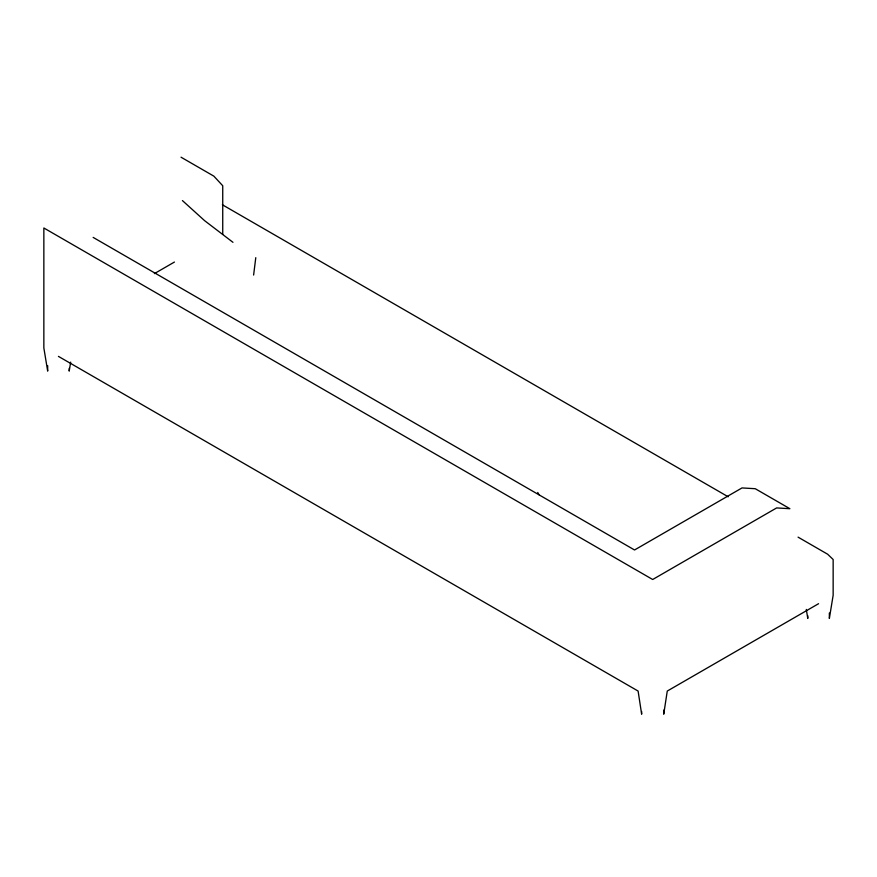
<?xml version="1.0" encoding="UTF-8"?>
<svg xmlns="http://www.w3.org/2000/svg" width="877" height="877" viewBox="0 0 877 877"><rect width="100%" height="100%" fill="white"/><g stroke="black" fill="none" stroke-linecap="round" stroke-linejoin="round"><path stroke-width="1.32" d="M253.617 275.049L255.777 257.674M70.675 362.113L69.195 371.114L69.195 368.395M154.407 273.613L174.435 262.048M818.57 603.705L667.265 691.054L663.725 714.207L663.725 710.118M181.035 157.202L213.856 176.145L222.736 185.749L222.736 234.159M222.396 204.78L728.184 496.788M798.07 537.141L827.68 554.242L833.15 559.504L833.15 595.286L829.357 618.438L829.357 612.99M93.159 237.404L634.542 549.978L742.008 487.93L755.24 488.708L789.881 508.704L776.638 507.926L652.685 579.5L43.85 227.987L43.85 347.961L47.676 371.114L47.676 365.665M58.43 356.38L638.105 691.054L641.646 714.207L641.646 711.488M232.964 242.315L204.648 220.697L182.427 200.581M537.711 492.446L539.048 494.792M806.303 609.427L807.783 618.438L807.783 615.709"/></g></svg>
